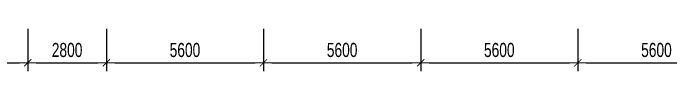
# Model space of a CAD drawing. Header units: millimetres. Extents: x -642477 to 1168880, y -27982 to 330379.
# Drawn here: x 63478 to 86913, y 117648 to 119649 of the extents above; entities that cross this region are included whole.
import ezdxf

# ---------------------------------------------------------------- set-up
doc = ezdxf.new("R2010")
doc.units = ezdxf.units.MM
doc.layers.get('Defpoints').update_dxf_attribs({"color": 151, "lineweight": 9})
doc.layers.add('NDC_S_DIM', color=1, linetype='Continuous', lineweight=15)
doc.styles.add('NDC_DIM', font='', dxfattribs={"width": 0.75})
doc.styles.get('NDC_DIM').set_extended_font_data('Dotum')
doc.dimstyles.new('NDC_dim_200', dxfattribs={"dimscale": 200, "dimtxt": 2.5, "dimasz": 1.5, "dimexe": 1.5, "dimexo": 2.5, "dimgap": 1, "dimtad": 1, "dimdec": 0, "dimzin": 0, "dimdsep": 46, "dimtxsty": 'NDC_DIM', "dimblk": 'DIMMARK', "dimcen": 0.09, "dimdle": 1.2, "dimclrd": 1, "dimclre": 1, "dimclrt": 3, "dimadec": 0, "dimazin": 0, "dimtfac": 1, "dimtdec": 0, "dimtix": 1, "dimtofl": 0, "dimtmove": 0, "dimatfit": 3, "dimfxl": 6, "dimfxlon": 1, "dimtolj": 1, "dimtzin": 0, "dimarcsym": 0})

# ---------------------------------------------------------------- blocks, each defined once
blk = doc.blocks.new('DIMMARK')
at = {"layer": 'NDC_S_DIM', "color": 1}
blk.add_line((-1.5, 0), (1, 0), dxfattribs=at)
at = {"layer": 'NDC_S_DIM', "color": 2, "const_width": 0.1}
blk.add_lwpolyline([(-0.424, -0.424), (0.424, 0.424)], dxfattribs=at)
blk = doc.blocks.new('*D302')
at = {"layer": 'Defpoints', "color": 0, "ltscale": 100, "transparency": 16777216}
for p in [(58400, 119649), (64000, 119649), (64000, 117948)]:
    blk.add_point(p, dxfattribs=at)
at = {"layer": 'NDC_S_DIM', "color": 1, "lineweight": -2, "ltscale": 100, "transparency": 16777216}
for p, q in [((58400, 119148), (58400, 117648)), ((64000, 119148), (64000, 117648)), ((58700, 117948), (63700, 117948))]:
    blk.add_line(p, q, dxfattribs=at)
at = {"layer": 'NDC_S_DIM', "color": 1, "lineweight": -2, "ltscale": 100, "transparency": 16777216, "xscale": 300, "yscale": 300, "zscale": 300, "rotation": 180}
blk.add_blockref('DIMMARK', (58400, 117948), dxfattribs=at)
at = {"layer": 'NDC_S_DIM', "color": 1, "lineweight": -2, "ltscale": 100, "transparency": 16777216, "xscale": 300, "yscale": 300, "zscale": 300}
blk.add_blockref('DIMMARK', (64000, 117948), dxfattribs=at)
at = {"layer": 'NDC_S_DIM', "color": 3, "ltscale": 100, "transparency": 16777216, "insert": (61200, 118398), "char_height": 500, "attachment_point": 5, "style": 'NDC_DIM'}
blk.add_mtext('\\A1;5600', dxfattribs=at)
blk = doc.blocks.new('*D303')
at = {"layer": 'Defpoints', "color": 0, "ltscale": 100, "transparency": 16777216}
for p in [(64000, 119649), (66800, 119649), (66800, 117948)]:
    blk.add_point(p, dxfattribs=at)
at = {"layer": 'NDC_S_DIM', "color": 1, "lineweight": -2, "ltscale": 100, "transparency": 16777216}
for p, q in [((64000, 119148), (64000, 117648)), ((66800, 119148), (66800, 117648)), ((64300, 117948), (66500, 117948))]:
    blk.add_line(p, q, dxfattribs=at)
at = {"layer": 'NDC_S_DIM', "color": 1, "lineweight": -2, "ltscale": 100, "transparency": 16777216, "xscale": 300, "yscale": 300, "zscale": 300, "rotation": 180}
blk.add_blockref('DIMMARK', (64000, 117948), dxfattribs=at)
at = {"layer": 'NDC_S_DIM', "color": 1, "lineweight": -2, "ltscale": 100, "transparency": 16777216, "xscale": 300, "yscale": 300, "zscale": 300}
blk.add_blockref('DIMMARK', (66800, 117948), dxfattribs=at)
at = {"layer": 'NDC_S_DIM', "color": 3, "ltscale": 100, "transparency": 16777216, "insert": (65400, 118398), "char_height": 500, "attachment_point": 5, "style": 'NDC_DIM'}
blk.add_mtext('\\A1;2800', dxfattribs=at)
blk = doc.blocks.new('*D304')
at = {"layer": 'Defpoints', "color": 0, "ltscale": 100, "transparency": 16777216}
for p in [(66800, 119649), (72400, 119649), (72400, 117948)]:
    blk.add_point(p, dxfattribs=at)
at = {"layer": 'NDC_S_DIM', "color": 1, "lineweight": -2, "ltscale": 100, "transparency": 16777216}
for p, q in [((66800, 119148), (66800, 117648)), ((72400, 119148), (72400, 117648)), ((67100, 117948), (72100, 117948))]:
    blk.add_line(p, q, dxfattribs=at)
at = {"layer": 'NDC_S_DIM', "color": 1, "lineweight": -2, "ltscale": 100, "transparency": 16777216, "xscale": 300, "yscale": 300, "zscale": 300, "rotation": 180}
blk.add_blockref('DIMMARK', (66800, 117948), dxfattribs=at)
at = {"layer": 'NDC_S_DIM', "color": 1, "lineweight": -2, "ltscale": 100, "transparency": 16777216, "xscale": 300, "yscale": 300, "zscale": 300}
blk.add_blockref('DIMMARK', (72400, 117948), dxfattribs=at)
at = {"layer": 'NDC_S_DIM', "color": 3, "ltscale": 100, "transparency": 16777216, "insert": (69600, 118398), "char_height": 500, "attachment_point": 5, "style": 'NDC_DIM'}
blk.add_mtext('\\A1;5600', dxfattribs=at)
blk = doc.blocks.new('*D305')
at = {"layer": 'Defpoints', "color": 0, "ltscale": 100, "transparency": 16777216}
for p in [(72400, 119649), (78000, 119649), (78000, 117948)]:
    blk.add_point(p, dxfattribs=at)
at = {"layer": 'NDC_S_DIM', "color": 1, "lineweight": -2, "ltscale": 100, "transparency": 16777216}
for p, q in [((72400, 119148), (72400, 117648)), ((78000, 119148), (78000, 117648)), ((72700, 117948), (77700, 117948))]:
    blk.add_line(p, q, dxfattribs=at)
at = {"layer": 'NDC_S_DIM', "color": 1, "lineweight": -2, "ltscale": 100, "transparency": 16777216, "xscale": 300, "yscale": 300, "zscale": 300, "rotation": 180}
blk.add_blockref('DIMMARK', (72400, 117948), dxfattribs=at)
at = {"layer": 'NDC_S_DIM', "color": 1, "lineweight": -2, "ltscale": 100, "transparency": 16777216, "xscale": 300, "yscale": 300, "zscale": 300}
blk.add_blockref('DIMMARK', (78000, 117948), dxfattribs=at)
at = {"layer": 'NDC_S_DIM', "color": 3, "ltscale": 100, "transparency": 16777216, "insert": (75200, 118398), "char_height": 500, "attachment_point": 5, "style": 'NDC_DIM'}
blk.add_mtext('\\A1;5600', dxfattribs=at)
blk = doc.blocks.new('*D306')
at = {"layer": 'Defpoints', "color": 0, "ltscale": 100, "transparency": 16777216}
for p in [(78000, 119649), (83600, 119649), (83600, 117948)]:
    blk.add_point(p, dxfattribs=at)
at = {"layer": 'NDC_S_DIM', "color": 1, "lineweight": -2, "ltscale": 100, "transparency": 16777216}
for p, q in [((78000, 119148), (78000, 117648)), ((83600, 119148), (83600, 117648)), ((78300, 117948), (83300, 117948))]:
    blk.add_line(p, q, dxfattribs=at)
at = {"layer": 'NDC_S_DIM', "color": 1, "lineweight": -2, "ltscale": 100, "transparency": 16777216, "xscale": 300, "yscale": 300, "zscale": 300, "rotation": 180}
blk.add_blockref('DIMMARK', (78000, 117948), dxfattribs=at)
at = {"layer": 'NDC_S_DIM', "color": 1, "lineweight": -2, "ltscale": 100, "transparency": 16777216, "xscale": 300, "yscale": 300, "zscale": 300}
blk.add_blockref('DIMMARK', (83600, 117948), dxfattribs=at)
at = {"layer": 'NDC_S_DIM', "color": 3, "ltscale": 100, "transparency": 16777216, "insert": (80800, 118398), "char_height": 500, "attachment_point": 5, "style": 'NDC_DIM'}
blk.add_mtext('\\A1;5600', dxfattribs=at)
blk = doc.blocks.new('*D307')
at = {"layer": 'Defpoints', "color": 0, "ltscale": 100, "transparency": 16777216}
for p in [(83600, 119649), (89200, 119649), (89200, 117948)]:
    blk.add_point(p, dxfattribs=at)
at = {"layer": 'NDC_S_DIM', "color": 1, "lineweight": -2, "ltscale": 100, "transparency": 16777216}
for p, q in [((83600, 119148), (83600, 117648)), ((89200, 119148), (89200, 117648)), ((83900, 117948), (88900, 117948))]:
    blk.add_line(p, q, dxfattribs=at)
at = {"layer": 'NDC_S_DIM', "color": 1, "lineweight": -2, "ltscale": 100, "transparency": 16777216, "xscale": 300, "yscale": 300, "zscale": 300, "rotation": 180}
blk.add_blockref('DIMMARK', (83600, 117948), dxfattribs=at)
at = {"layer": 'NDC_S_DIM', "color": 1, "lineweight": -2, "ltscale": 100, "transparency": 16777216, "xscale": 300, "yscale": 300, "zscale": 300}
blk.add_blockref('DIMMARK', (89200, 117948), dxfattribs=at)
at = {"layer": 'NDC_S_DIM', "color": 3, "ltscale": 100, "transparency": 16777216, "insert": (86400, 118398), "char_height": 500, "attachment_point": 5, "style": 'NDC_DIM'}
blk.add_mtext('\\A1;5600', dxfattribs=at)

msp = doc.modelspace()

# ---------------------------------------------------------------- dimensions: what is measured, and where the dimension line sits
at = {"layer": 'NDC_S_DIM', "ltscale": 100}
for base, p1, p2, picture, middle in [((64000, 117947.9), (58400, 119648.8), (64000, 119648.8), '*D302', (61200, 118398.2)), ((66800, 117947.9), (64000, 119648.8), (66800, 119648.8), '*D303', (65400, 118398.2)), ((72400, 117947.9), (66800, 119648.8), (72400, 119648.8), '*D304', (69600, 118398.2)), ((78000, 117947.9), (72400, 119648.8), (78000, 119648.8), '*D305', (75200, 118398.2)), ((83600, 117947.9), (78000, 119648.8), (83600, 119648.8), '*D306', (80800, 118398.2)), ((89200, 117947.9), (83600, 119648.8), (89200, 119648.8), '*D307', (86400, 118398.2))]:
    dim = msp.add_linear_dim(base=base, p1=p1, p2=p2, dimstyle='NDC_dim_200', override={"dimtmove": 1}, dxfattribs=at)
    dim.commit()
    dim.dimension.update_dxf_attribs({"geometry": picture, "text_midpoint": middle})

doc.saveas('drawing.dxf')
